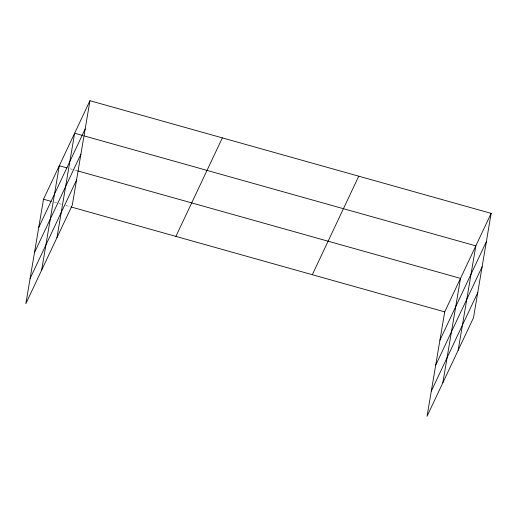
<?xml version="1.0" encoding="UTF-8"?>
<svg xmlns="http://www.w3.org/2000/svg" width="517" height="517" viewBox="0 0 517 517"><rect width="100%" height="100%" fill="white"/><g stroke="black" fill="none" stroke-linecap="round" stroke-linejoin="round"><path stroke-width="0.39" stroke-dasharray="2.58 1.94" d="M70.079 168.762L73.925 169.841M74.694 170.054L77.007 170.707M54.285 202.257L58.137 203.336M58.906 203.556L61.213 204.202M65.833 205.501L70.448 206.794"/><path stroke-width="0.78" d="M89.952 100.712L43.512 199.232L25.85 303.641L72.29 205.12L89.952 100.712L491.15 213.359L473.488 317.768L427.048 416.288L444.71 311.88L491.15 213.359M41.638 270.145L59.3 165.731L66.997 167.896M56.967 237.633L74.629 133.218L82.326 135.383M442.836 382.793L460.498 278.379L77.776 170.92M458.165 350.28L475.821 245.872L83.864 135.816M38.73 227.499L85.169 128.979M34.477 252.626L80.923 154.105M30.102 278.514L76.542 179.994M175.903 236.405L222.349 137.884M312.313 274.708L358.753 176.181M439.928 340.147L486.368 241.626M435.676 365.273L482.122 266.753M431.294 391.162L477.74 292.641M43.512 199.232L51.209 201.391M71.223 207.013L444.71 311.88"/></g></svg>
